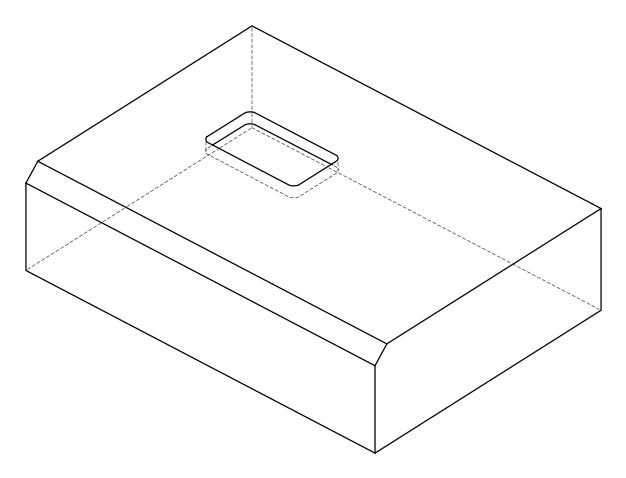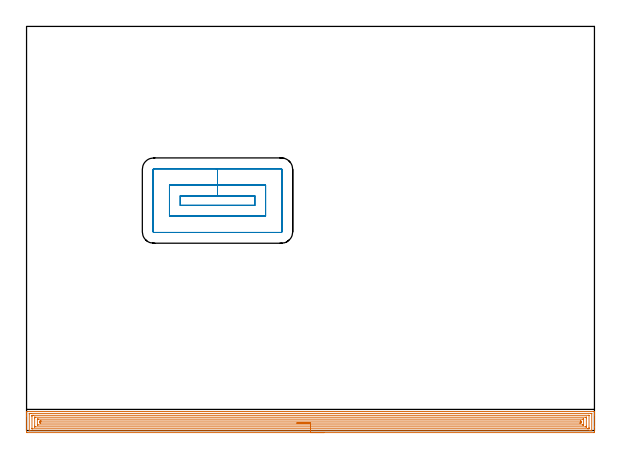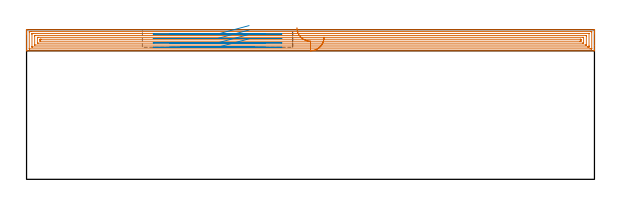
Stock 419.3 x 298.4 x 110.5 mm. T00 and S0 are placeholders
(PLAN: 2 operations, 1 tool changes, 25.7 min)
(1 AREA_MILL | FG_CHAMFER_SURFACE | UGT0205_001 | 20.39 min | 51015 mm3)
(2 MILL_RECTANGULAR_POCKET | POCKET_RECTANGULAR_STRAIGHT | UGT0201_010 | Follow Part, ap 4, ae 75% | 5.33 min | 90131 mm3)
(TOOL UGT0205_001 | Chamfer Mill 20 x 3 x 45 deg. | D20 FL50 Z2)
(TOOL UGT0201_010 | End Mill 16 mm | D16 FL22 Z2)
(OP 1 AREA_MILL)
G17 G21 G94 G90
T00 M6
G54
G17 G0 G90 X219.65 Y-1.5 S1061 M3
G43 Z120.5 H0
Z104.9
G94 G1 X219.612 Z104.028 F250.
X219.498 Z103.164
X219.309 Z102.312
X219.047 Z101.48
X218.713 Z100.674
X218.31 Z99.9
X217.842 Z99.164
X217.31 Z98.472
X216.721 Z97.829
X216.078 Z97.24
X215.386 Z96.708
X214.65 Z96.24
X213.876 Z95.837
X213.07 Z95.503
X212.238 Z95.241
X211.386 Z95.052
X210.522 Z94.938
X209.65 Z94.9
X0.617
X0.088 Y-1.495 Z94.903
X0.01 Y-1.492 Z94.906
X0. Y-1.408 Z94.989
Y10.508 Z106.903
Y11.113 Z107.507
Y11.654 Z108.05
Y11.988 Z108.384
Y12.529 Z108.925
Y12.863 Z109.258
Y13.532 Z109.931
Y13.824 Z110.223
X0.003 Y13.964 Z110.356
X0.01 Y14.098 Z110.489
X0.171 Y14.1 Z110.5
X419.129
X419.29 Y14.098 Z110.489
X419.297 Y13.964 Z110.356
X419.3 Y13.823 Z110.223
Y13.532 Z109.931
Y12.863 Z109.258
Y11.654 Z108.05
Y11.113 Z107.507
Y2.497 Z98.895
Y-1.138 Z95.259
X419.297 Y-1.412 Z94.986
X419.29 Y-1.492 Z94.905
X419.208 Y-1.499 Z94.899
X418.683 Y-1.5 Z94.9
X209.65
Y-0.086 Z96.314
X2.404 Y-0.085 Z96.315
X2.222 Y-0.084 Z96.316
X2.053 Y-0.081 Z96.319
X2.018 Y-0.079 Z96.321
X2.01 Y-0.06 Z96.34
X2.007 Y-0.029 Z96.371
X2.001 Y0.132 Z96.532
Y12.383 Z108.783
X2.003 Y12.515 Z108.915
X2.008 Y12.621 Z109.021
X2.013 Y12.679 Z109.079
X2.049 Y12.68 Z109.08
X2.404 Y12.684 Z109.084
X2.585 Y12.685 Z109.085
X3.297 Y12.686 Z109.086
X416.896 Y12.685 Z109.085
X417.078 Y12.684 Z109.084
X417.247 Y12.68 Z109.08
X417.282 Y12.679 Z109.079
X417.29 Y12.66 Z109.06
X417.293 Y12.629 Z109.029
X417.299 Y12.468 Z108.868
Y0.217 Z96.617
X417.297 Y0.085 Z96.485
X417.292 Y-0.021 Z96.379
X417.287 Y-0.079 Z96.321
X417.251 Y-0.08 Z96.32
X416.896 Y-0.084 Z96.316
X416.715 Y-0.085 Z96.315
X416.003 Y-0.086 Z96.314
X209.65
Y1.328 Z97.728
X4.352 Y1.329 Z97.729
X4.191 Y1.33 Z97.73
X4.03 Y1.334 Z97.734
X4.014 Y1.335 Z97.735
X4.01 Y1.344 Z97.744
X4.004 Y1.375 Z97.775
X4.001 Y1.425 Z97.825
X4. Y10.424 Z106.824
X4.002 Y11.113 Z107.513
X4.005 Y11.206 Z107.606
X4.01 Y11.251 Z107.651
X4.014 Y11.265 Z107.665
X4.033 Y11.267 Z107.667
X4.191 Y11.269 Z107.669
X4.922 Y11.271 Z107.671
X5.084 Y11.272 Z107.672
X414.948 Y11.271 Z107.671
X415.109 Y11.27 Z107.67
X415.27 Y11.266 Z107.666
X415.286 Y11.265 Z107.665
X415.29 Y11.256 Z107.656
X415.296 Y11.225 Z107.625
X415.299 Y11.175 Z107.575
X415.3 Y2.176 Z98.576
X415.298 Y1.487 Z97.887
X415.295 Y1.394 Z97.794
X415.29 Y1.349 Z97.749
X415.286 Y1.335 Z97.735
X415.267 Y1.333 Z97.733
X415.109 Y1.331 Z97.731
X414.378 Y1.329 Z97.729
X414.216 Y1.328 Z97.728
X209.65
Y2.743 Z99.143
X6.14
X6.084 Y2.744 Z99.144
X6.026 Y2.747 Z99.147
X6.012 Y2.749 Z99.149
X6.008 Y2.766 Z99.166
X6.005 Y2.815 Z99.215
X6. Y3.215 Z99.615
Y9.363 Z105.763
X6.004 Y9.789 Z106.189
X6.007 Y9.841 Z106.241
X6.01 Y9.849 Z106.249
X6.022 Y9.852 Z106.252
X6.063 Y9.855 Z106.255
X6.197 Y9.857 Z106.257
X6.366
X413.16
X413.215 Y9.856 Z106.256
X413.274 Y9.853 Z106.253
X413.288 Y9.851 Z106.251
X413.292 Y9.834 Z106.234
X413.295 Y9.785 Z106.185
X413.3 Y9.385 Z105.785
Y3.237 Z99.637
X413.296 Y2.811 Z99.211
X413.293 Y2.759 Z99.159
X413.29 Y2.751 Z99.151
X413.278 Y2.748 Z99.148
X413.237 Y2.745 Z99.145
X413.103 Y2.743 Z99.143
X412.934
X209.65
Y4.157 Z100.557
X8.612
X8.223 Y4.159 Z100.559
X8.029 Y4.162 Z100.562
X8.013 Y4.164 Z100.564
X8.008 Y4.177 Z100.577
X8.003 Y4.212 Z100.612
X8.001 Y4.262 Z100.662
X8. Y8.256 Z104.656
X8.002 Y8.348 Z104.748
X8.006 Y8.404 Z104.804
X8.01 Y8.432 Z104.832
X8.024 Y8.436 Z104.836
X8.233 Y8.44 Z104.84
X8.657 Y8.443 Z104.843
X8.703
X410.688
X411.077 Y8.441 Z104.841
X411.271 Y8.438 Z104.838
X411.287 Y8.436 Z104.836
X411.292 Y8.423 Z104.823
X411.297 Y8.388 Z104.788
X411.299 Y8.338 Z104.738
X411.3 Y4.344 Z100.744
X411.298 Y4.252 Z100.652
X411.294 Y4.196 Z100.596
X411.29 Y4.168 Z100.568
X411.276 Y4.164 Z100.564
X411.067 Y4.16 Z100.56
X410.643 Y4.157 Z100.557
X410.597
X209.65
Y5.571 Z101.971
X10.444
X10.146 Y5.573 Z101.973
X10.062 Y5.575 Z101.975
X10.017 Y5.578 Z101.978
X10.01 Y5.603 Z102.003
X10.004 Y5.718 Z102.118
X10.001 Y5.863 Z102.263
X10. Y6.297 Z102.697
X10.002 Y6.738 Z103.138
X10.006 Y6.955 Z103.355
X10.01 Y7.007 Z103.407
X10.018 Y7.022 Z103.422
X10.048 Y7.025 Z103.425
X10.148 Y7.028 Z103.428
X10.444 Y7.029 Z103.429
X11.04
X408.856
X409.154 Y7.027 Z103.427
X409.238 Y7.025 Z103.425
X409.283 Y7.022 Z103.422
X409.29 Y6.997 Z103.397
X409.296 Y6.882 Z103.282
X409.299 Y6.738 Z103.138
X409.3 Y6.303 Z102.703
X409.298 Y5.863 Z102.263
X409.294 Y5.645 Z102.045
X409.29 Y5.593 Z101.993
X409.282 Y5.578 Z101.978
X409.252 Y5.576 Z101.976
X409.152 Y5.572 Z101.972
X408.856 Y5.571 Z101.971
X408.261
X209.65
X208.778 Z102.009
X207.914 Z102.123
X207.062 Z102.312
X206.23 Z102.574
X205.424 Z102.908
X204.65 Z103.311
X203.914 Z103.78
X203.222 Z104.311
X202.579 Z104.9
X201.99 Z105.543
X201.458 Z106.235
X200.99 Z106.971
X200.587 Z107.745
X200.253 Z108.551
X199.991 Z109.383
X199.802 Z110.235
X199.688 Z111.1
X199.65 Z111.971
G0 Z120.5
M5
M2
(OP 2 MILL_RECTANGULAR_POCKET)
G17 G21 G94 G90
T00 M6
G54
G17 G0 G90 X164.325 Y173.3 S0 M3
G43 Z120.5 H0
Z113.5
G94 G1 X141. Z107.25 F250.
X113.5 F500.
Y166.3
X168.5
Y173.3
X141.
Y181.3
X105.5
Y158.3
X176.5
Y181.3
X141.
Y193.3
X94.
G3 X93.5 Y192.8 R0.5
G1 Y146.8
G3 X94. Y146.3 R0.5
G1 X188.
G3 X188.5 Y146.8 R0.5
G1 Y192.8
G3 X188. Y193.3 R0.5
G1 X141.
X140.
G0 X164.325 Y173.3 Z110.25
G1 X141. Z104. F250.
X113.5 F500.
Y166.3
X168.5
Y173.3
X141.
Y181.3
X105.5
Y158.3
X176.5
Y181.3
X141.
Y193.3
X94.
G3 X93.5 Y192.8 R0.5
G1 Y146.8
G3 X94. Y146.3 R0.5
G1 X188.
G3 X188.5 Y146.8 R0.5
G1 Y192.8
G3 X188. Y193.3 R0.5
G1 X141.
X140.
G0 X164.325 Y173.3 Z107.
G1 X141. Z100.75 F250.
X113.5 F500.
Y166.3
X168.5
Y173.3
X141.
Y181.3
X105.5
Y158.3
X176.5
Y181.3
X141.
Y193.3
X94.
G3 X93.5 Y192.8 R0.5
G1 Y146.8
G3 X94. Y146.3 R0.5
G1 X188.
G3 X188.5 Y146.8 R0.5
G1 Y192.8
G3 X188. Y193.3 R0.5
G1 X141.
X140.
G0 X164.325 Y173.3 Z103.75
G1 X141. Z97.5 F250.
X113.5 F500.
Y166.3
X168.5
Y173.3
X141.
Y181.3
X105.5
Y158.3
X176.5
Y181.3
X141.
Y193.3
X94.
G3 X93.5 Y192.8 R0.5
G1 Y146.8
G3 X94. Y146.3 R0.5
G1 X188.
G3 X188.5 Y146.8 R0.5
G1 Y192.8
G3 X188. Y193.3 R0.5
G1 X141.
X140.
G0 Z120.5
M5
M2
